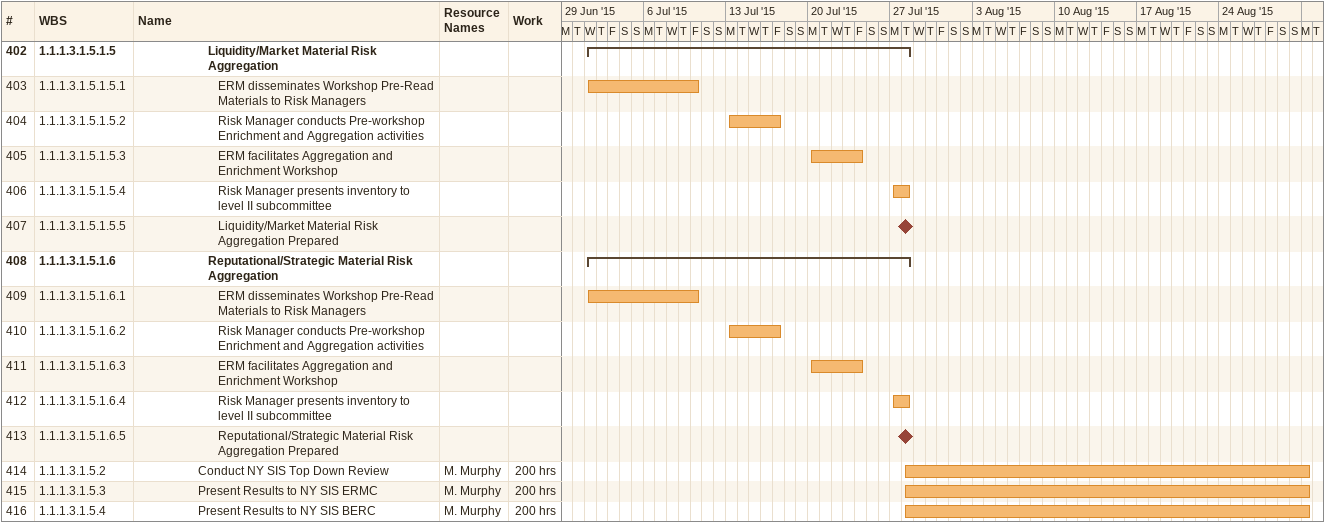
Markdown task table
| ID | WBS | Task | Start | Finish | Resources | Work (h) |
|---|---|---|---|---|---|---|
| 402 | 1.1.1.3.1.5.1.5 | **Liquidity/Market Material Risk Aggregation** | 2015-07-01 | 2015-07-28 |  |  |
| 403 | 1.1.1.3.1.5.1.5.1 | ERM disseminates Workshop Pre-Read Materials to Risk Managers | 2015-07-01 | 2015-07-10 |  |  |
| 404 | 1.1.1.3.1.5.1.5.2 | Risk Manager conducts Pre-workshop Enrichment and Aggregation activities | 2015-07-13 | 2015-07-17 |  |  |
| 405 | 1.1.1.3.1.5.1.5.3 | ERM facilitates Aggregation and Enrichment Workshop | 2015-07-20 | 2015-07-24 |  |  |
| 406 | 1.1.1.3.1.5.1.5.4 | Risk Manager presents inventory to level II subcommittee | 2015-07-27 | 2015-07-28 |  |  |
| 407 | 1.1.1.3.1.5.1.5.5 | Liquidity/Market Material Risk Aggregation Prepared (milestone) | 2015-07-28 | 2015-07-28 |  |  |
| 408 | 1.1.1.3.1.5.1.6 | **Reputational/Strategic Material Risk Aggregation** | 2015-07-01 | 2015-07-28 |  |  |
| 409 | 1.1.1.3.1.5.1.6.1 | ERM disseminates Workshop Pre-Read Materials to Risk Managers | 2015-07-01 | 2015-07-10 |  |  |
| 410 | 1.1.1.3.1.5.1.6.2 | Risk Manager conducts Pre-workshop Enrichment and Aggregation activities | 2015-07-13 | 2015-07-17 |  |  |
| 411 | 1.1.1.3.1.5.1.6.3 | ERM facilitates Aggregation and Enrichment Workshop | 2015-07-20 | 2015-07-24 |  |  |
| 412 | 1.1.1.3.1.5.1.6.4 | Risk Manager presents inventory to level II subcommittee | 2015-07-27 | 2015-07-28 |  |  |
| 413 | 1.1.1.3.1.5.1.6.5 | Reputational/Strategic Material Risk Aggregation Prepared (milestone) | 2015-07-28 | 2015-07-28 |  |  |
| 414 | 1.1.1.3.1.5.2 | Conduct NY SIS Top Down Review | 2015-07-28 | 2015-08-31 | M. Murphy | 200 |
| 415 | 1.1.1.3.1.5.3 | Present Results to NY SIS ERMC | 2015-07-28 | 2015-08-31 | M. Murphy | 200 |
| 416 | 1.1.1.3.1.5.4 | Present Results to NY SIS BERC | 2015-07-28 | 2015-08-31 | M. Murphy | 200 |
